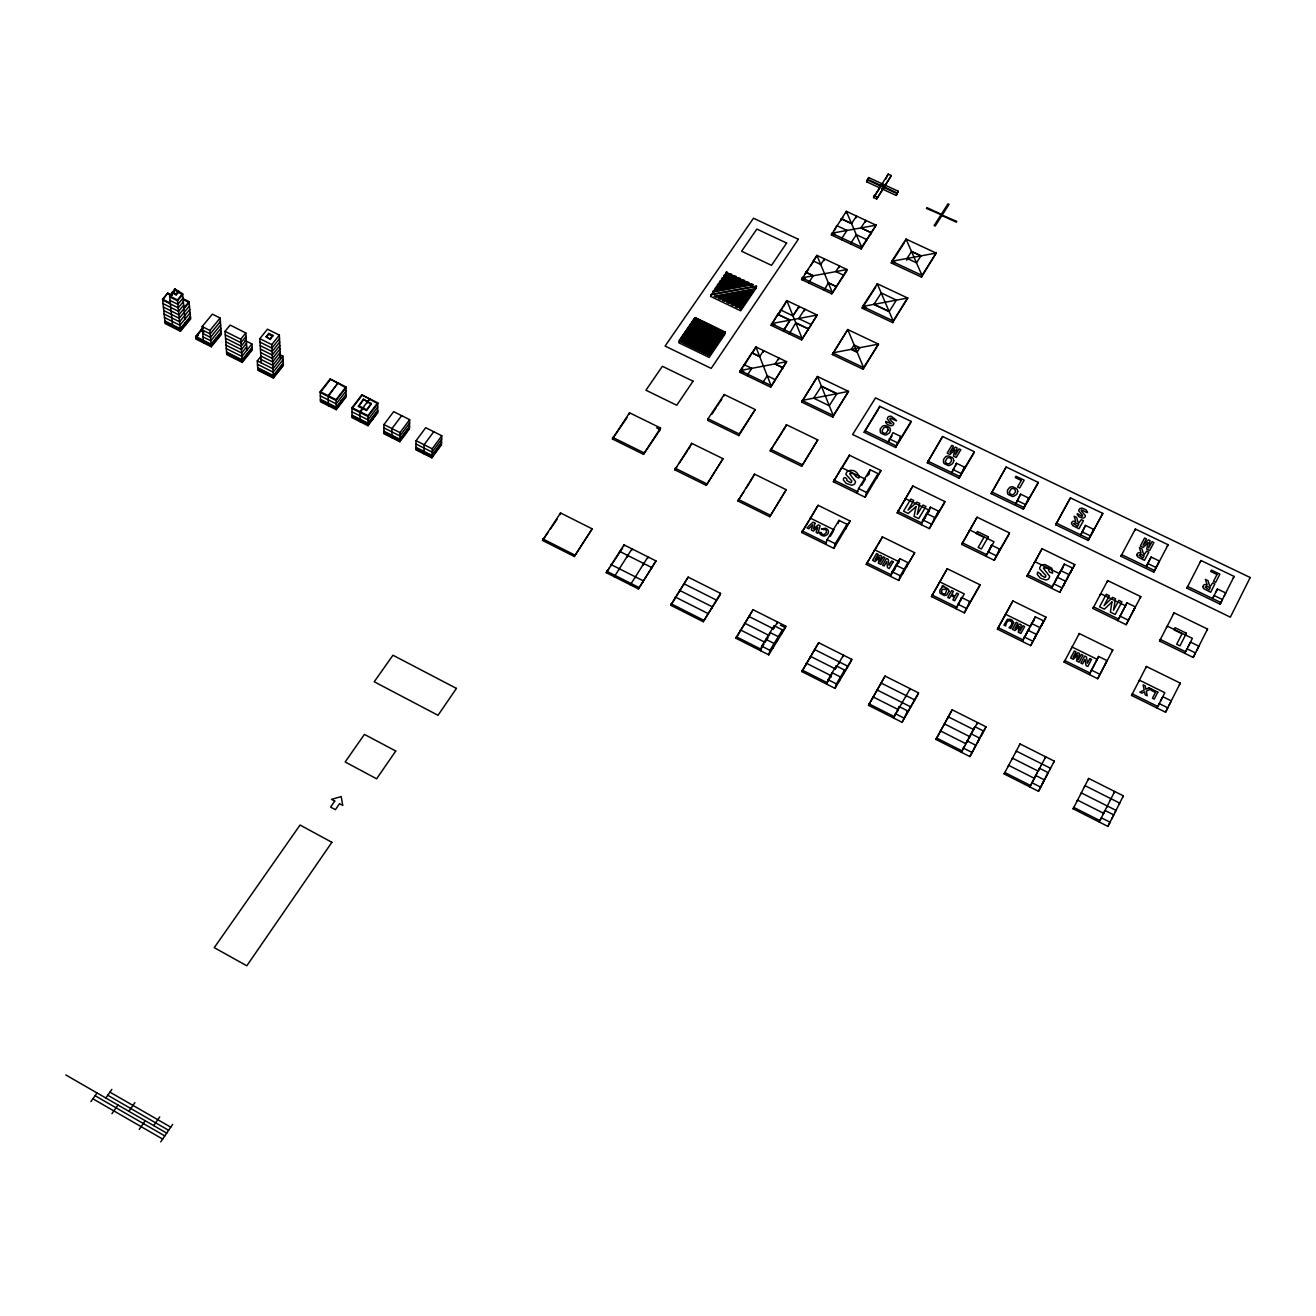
<?xml version="1.0" encoding="UTF-8"?>
<svg xmlns="http://www.w3.org/2000/svg" width="1316" height="1316" viewBox="0 0 1316 1316"><rect width="100%" height="100%" fill="white"/><g stroke="black" fill="none" stroke-linecap="round" stroke-linejoin="round"><path stroke-width="1.5" d="M367.97 425.677L367.97 415.675L377.725 402.828L361.801 394.849L352.014 407.664L352.096 417.682L367.97 425.677L377.659 412.846L377.725 402.828M371.309 404.028L363.348 399.192L358.446 406.447L366.424 410.444L371.309 404.028L363.348 399.192M372.823 419.245L372.823 418.422M372.823 417.583L372.823 416.761M383.959 424.558L383.877 433.688L399.834 441.715L409.44 428.802L409.654 419.672L393.665 411.645L383.959 424.558L399.998 432.619L399.834 441.715M391.855 437.702L391.872 436.04M391.888 435.218L391.971 428.588L401.66 415.659M404.654 435.251L404.67 434.428M404.686 433.606L404.703 432.767M416.086 440.695L415.84 449.776L431.878 457.853L441.403 444.841L441.781 435.76L425.693 427.7L416.086 440.695L432.207 448.805L431.878 457.853M423.851 453.806L423.9 452.161M423.933 451.355L424.13 444.742L433.737 431.73M542.537 540.432L560.517 512.944L592.167 528.851L574.319 556.504L542.537 540.432L548.098 532.338M560.336 514.556L560.517 512.944M574.319 556.504L592.167 528.851M612.368 438.968L629.509 412.78L660.5 427.996L660.237 429.641L643.508 454.349L612.368 438.968L627.008 417.698M606.281 572.674L623.998 544.857L655.993 560.929L638.408 588.926L606.281 572.674L609.571 567.722M629.262 414.425L629.509 412.78M614.292 576.721L631.976 548.871L631.729 550.45M619.408 552.967L619.639 551.371L651.683 567.509L651.42 569.071M618.668 570.124L618.915 568.545M623.751 546.436L623.998 544.857M627.387 556.981L627.633 555.401M643.508 454.349L660.5 427.996M630.364 584.847L647.982 556.898L647.719 558.477M634.723 578.217L634.97 576.655M638.408 588.926L655.993 560.929M643.392 565.041L643.656 563.462M642.767 582.281L643.014 580.718L610.887 564.498L610.673 566.077L622.665 548.065M674.812 469.812L691.673 443.311L723.01 458.692L706.281 485.357L674.812 469.812L676.901 466.686M691.377 444.94L691.673 443.311M670.732 605.278L688.169 577.115L720.526 593.368L720.197 594.931L703.221 621.711L670.732 605.278L688.169 577.115M708.041 418.751L707.745 420.396L738.885 435.596L755.22 409.556L724.211 394.504L708.041 418.751L739.23 433.967L738.885 435.596M675.042 598.583L675.322 597.036L707.811 613.437L707.498 614.983M679.336 591.92L679.615 590.374L712.071 606.725L711.742 608.272M683.613 585.291L683.909 583.728L716.299 600.03L715.97 601.593M706.281 485.357L723.01 458.692M723.882 396.165L724.211 394.504M743.77 366.309L744.116 364.631L751.781 368.414M763.214 352.31L763.56 350.632L759.645 356.587L751.979 352.82L744.905 364.614M747.521 375.948L747.85 374.287M703.221 621.711L720.526 593.368M737.931 500.985L754.529 474.155L786.211 489.716L769.745 516.711L737.931 500.985L744.05 491.493M762.935 383.4L763.28 381.739M780.224 311.612L780.585 309.918L792.923 315.856L799.108 306.513M770.666 387.134L786.606 361.686L755.894 346.947L740.151 370.569L739.822 372.247L770.666 387.134L786.606 361.686L740.151 370.569L771.011 385.473L755.894 346.947L752.62 353.033M783.481 331.221L790.077 320.133L777.707 314.228L771.094 325.315L801.625 339.89L817.203 315.034L786.803 300.591L771.094 325.315L774.91 324.591M778.546 359.663L778.924 358.001L775.009 363.973L782.707 367.674L782.362 369.27M754.529 474.155L750.136 482.051M774.565 381.163L774.927 379.501L767.212 375.767L763.28 381.805M789.205 333.951L795.785 322.848L808.188 328.753L807.81 330.448M809.505 281.427L813.272 275.702L805.737 272.149L805.343 273.925L808.534 269.106M798.746 308.141L799.125 306.447L792.939 315.791M770.205 450.895L786.409 424.706L817.762 439.922L801.691 466.275L770.205 450.895L773.199 446.272M812.811 262.69L813.222 260.913L820.723 264.516L824.441 258.857L839.493 265.931L839.082 267.707M809.126 283.121L809.521 281.344M804.438 310.856L804.833 309.161L798.631 318.587L811.034 324.476L810.656 326.088M801.625 339.89L817.203 315.034L771.456 323.621L802.003 338.212L786.803 300.591L783.563 306.595M735.907 638.244L753.065 609.719L785.784 626.169L785.389 627.699L768.774 654.858L735.907 638.244L753.065 609.719M786.03 426.335L786.409 424.706M824.046 260.634L824.441 258.857L816.923 255.403L801.576 279.568L831.794 293.83L846.599 271.244L847.01 269.533L839.476 265.996M740.135 631.466L740.48 629.936L765.106 642.373L768.231 637.273M831.317 234.939L846.303 211.317L876.111 225.168L861.223 248.921L831.317 234.939L835.134 234.248M744.33 624.705L744.692 623.175L769.284 635.579L770.041 632.519L778.266 636.664L777.114 641.237M769.745 516.711L786.211 489.716M824.227 290.26L828.373 282.825L835.94 286.394L835.512 288.155M748.524 617.977L748.886 616.431L773.446 628.801L777.591 622.057L777.197 623.587M845.908 213.044L846.303 211.317L861.651 247.211L861.223 248.921M801.658 402.087L817.483 376.508L848.507 391.395L832.814 417.139L801.658 402.087L817.483 376.508L833.242 415.494L832.814 417.139M841.582 239.742L841.993 237.949M831.794 293.83L847.01 269.533L801.954 277.857L832.205 292.136L816.923 255.403L810.672 265.898M856.124 217.798L856.552 216.005L851.551 223.588L841.302 218.818M842.914 276.87L843.342 275.093L835.808 271.54L839.493 265.931M850.926 244.118L851.353 242.325M879.614 187.793L866.701 181.838L868.692 177.578L898.269 191.215L896.262 195.475L881.457 188.649M866.701 181.838L868.692 177.578M801.691 466.275L817.762 439.922M832.304 354.547L847.751 329.543L878.463 344.118L863.148 369.27L832.304 354.547L847.751 329.543L863.576 367.608L863.148 369.27M865.418 222.124L865.862 220.331L860.878 227.931L871.159 232.718M760.533 650.696L761.668 646.14L774.203 625.742L782.428 629.87L781.26 634.46M873.528 197.532L888.201 174.123L891.343 175.554L876.686 198.979L873.528 197.532L879.631 188.32M866.208 241.321L866.652 239.528L856.371 234.725L851.337 242.391M876.686 198.979L891.343 175.554M870.731 234.429L871.176 232.636L860.894 227.865M773.446 628.801L774.203 625.742M888.201 174.123L885.684 179.157M768.774 654.858L769.926 650.318L782.428 629.87M801.74 532.503L818.075 505.295L850.103 521.021L833.9 548.394L801.74 532.503L808.731 521.284M772.953 648.031L774.104 643.475L765.863 639.313M896.262 195.475L898.269 191.215M818.075 505.295L809.718 519.688L810.146 518.027L834.212 529.887M876.834 285.44L877.262 283.746L907.678 298.025L892.709 322.601L862.177 308.191L862.605 306.496L877.262 283.746L893.153 320.923L892.709 322.601M833.357 481.722L849.297 455.155L880.996 470.536L865.171 497.267L833.357 481.722L837.239 475.471M905.589 240.795L906.05 239.084L936.153 253.083L921.529 277.117L891.294 262.986L891.755 261.275L906.05 239.084L922.006 275.406L921.529 277.117M848.853 456.833L849.297 455.155M825.839 544.413L827.122 539.692L838.999 520.363L847.043 524.311L845.727 529.065M838.144 523.538L838.999 520.363M864.151 432.273L879.713 406.315L911.083 421.367L910.573 423.061L895.637 447.473L864.151 432.273L878.167 409.753M833.9 548.394L835.199 543.673L847.043 524.311M801.822 671.588L818.684 642.718L851.781 659.349L851.32 660.846L835.068 688.4L801.822 671.588L818.684 642.718M805.951 664.712L806.363 663.198L831.268 675.782L827.172 682.691L802.234 670.074M810.064 657.852L810.491 656.355L835.364 668.89L843.49 655.171L843.03 656.684M879.236 408.026L879.713 406.315M857.21 493.385L858.542 488.565L870.123 469.746L878.085 473.612L876.703 478.448M814.176 651.025L814.588 649.512L847.734 666.192L847.274 667.705M868.757 474.582L870.123 469.746M865.171 497.267L866.537 492.464L878.085 473.612M899.897 439.659L900.835 436.468L892.922 432.651L888.234 441.979L892.001 435.859M895.637 447.473L900.835 436.468M826.728 684.188L828.044 679.698L836.252 665.88L844.576 670.074L843.211 674.582M830.824 677.279L832.156 672.772L840.496 676.983L839.147 681.474M835.364 668.89L836.252 665.88M866.241 564.367L882.312 536.829L914.686 552.72L898.762 580.438L866.241 564.367L869.185 559.497M838.983 663.527L839.427 662.014M835.068 688.4L836.4 683.909L844.576 670.074M881.819 538.458L882.312 536.829M897.183 512.895L912.86 485.999L944.888 501.56L944.345 503.205L929.359 528.604L897.183 512.895L912.86 485.999M904.783 500.245L905.293 498.583L929.376 510.295L926.546 515.066M890.619 576.408L892.083 571.753L899.848 558.658L907.991 562.672L906.494 567.344M927.303 462.771L942.601 436.501L974.301 451.717L973.741 453.395L959.134 478.136L927.303 462.771L942.601 436.501M894.502 569.877L895.966 565.189L904.125 569.219L902.644 573.891M898.367 563.347L899.848 558.658M898.762 580.438L900.259 575.783L907.991 562.672M921.299 524.673L922.812 519.919L930.379 507.186L938.44 511.101L936.877 515.872M925.066 518.307L926.596 513.536L934.673 517.484L933.126 522.222M928.833 511.957L930.379 507.186M868.494 705.31L885.043 676.062L918.519 692.89L917.992 694.371L902.102 722.303L868.494 705.31L885.043 676.062M872.524 698.335L873.002 696.855L898.186 709.571L894.189 716.578L868.971 703.83M929.359 528.604L938.44 511.101M876.555 691.377L877.032 689.897L910.59 706.824L910.08 708.288M880.568 684.468L881.046 682.971L914.554 699.849L914.044 701.313M963.361 470.256L964.414 467.098L956.436 463.248L951.715 472.625L954.478 467.953M955.4 466.407L956.436 463.248M959.134 478.136L964.414 467.098M931.465 596.592L947.24 568.709L979.976 584.781L979.384 586.393L964.348 612.828L931.465 596.592L947.24 568.709M939.098 583.416L939.657 581.804L964.266 593.927L956.683 607.17L932.024 594.996M893.679 718.043L899.206 706.61L907.645 710.87L906.099 715.279M897.693 711.035L899.206 706.61M901.674 704.06L902.184 702.58M905.655 697.102L906.165 695.621M909.619 690.16L910.129 688.679L899.19 707.811M961.7 544.413L977.097 517.188L1009.487 532.914L1008.878 534.543L994.238 560.287L961.7 544.413L977.097 517.188M902.102 722.303L907.645 710.87M969.135 531.582L969.711 529.937L994.041 541.781L986.671 554.694L962.276 542.784M991.145 493.599L1006.181 467.015L1038.209 482.396L1037.584 484.058L1023.322 509.127L991.145 493.599L1006.181 467.015M956.107 608.765L961.568 597.513L969.81 601.577L968.132 606.183M960.45 600.59L961.568 597.513M964.348 612.828L969.81 601.577M986.079 556.306L991.491 545.153L999.65 549.134L997.906 553.822M989.764 549.858L991.491 545.153M994.238 560.287L999.65 549.134M1020.624 494.174L1015.87 503.584L1020.624 494.174L1028.701 498.057L1027.533 501.182M935.923 739.411L952.175 709.801L986.013 726.81L969.925 756.601L935.923 739.411L952.175 709.801M1023.322 509.127L1028.701 498.057M939.854 732.338L940.414 730.874L965.878 743.737L977.541 722.55L976.949 724.014M943.786 725.297L944.345 723.833L969.777 736.664M947.701 718.273L948.26 716.809L973.659 729.59L974.827 726.662L983.332 730.956L981.572 735.315M997.413 629.163L1012.892 600.935L1046.006 617.188L1030.675 645.597L997.413 629.163L1012.892 600.935M1004.865 615.806L1005.49 614.227L1030.362 626.465L1034.047 619.787M1026.941 576.26L1042.042 548.706L1074.777 564.597L1059.824 592.315L1026.941 576.26L1033.29 564.877M1042.042 548.706L1034.195 563.248L1034.837 561.636L1059.429 573.611L1060.696 570.585L1068.921 574.582L1066.98 579.221M961.404 752.291L974.827 726.662M965.878 743.737L967.03 740.842L975.567 745.136L973.807 749.495M969.201 738.111L970.945 733.736L979.466 738.029L977.689 742.389M1055.679 524.755L1070.418 497.859L1102.808 513.405L1088.2 540.465L1055.679 524.755L1070.418 497.859M969.925 756.601L983.332 730.956M1022.335 641.484L1035.264 616.793L1043.588 620.889L1041.696 625.445M1026.036 634.756L1027.895 630.2L1036.235 634.312L1034.36 638.852M1030.346 626.531L1031.58 623.488L1039.92 627.584L1038.028 632.141M1033.405 621.366L1035.264 616.793M1051.583 588.301L1064.266 564.07L1072.507 568.068L1070.55 572.707M1055.185 581.754L1057.093 577.115L1065.351 581.129L1063.41 585.768M1030.675 645.597L1043.588 620.889M1062.341 568.726L1064.266 564.07M1085.519 525.429L1080.732 534.888L1085.519 525.429L1093.678 529.361L1092.379 532.437M1059.824 592.315L1072.507 568.068M1088.2 540.465L1093.678 529.361M1004.124 773.907L1020.048 743.935L1054.281 761.141L1038.505 791.311L1004.124 773.907L1004.733 772.476L1030.543 785.52L1037.205 772.92M1007.957 766.735L1008.582 765.303L1034.343 778.315M1011.807 759.595L1012.415 758.148L1038.143 771.127L1045.71 756.832L1045.052 758.263M1015.623 752.472L1016.248 751.025L1050.53 768.281L1049.872 769.712M1019.423 745.382L1020.048 743.935M1064.101 662.112L1079.284 633.539L1112.76 649.972L1097.725 678.727L1064.101 662.112L1064.792 660.55L1090.01 673.019L1097.215 659.382L1072.063 646.995L1071.372 648.558M1078.594 635.102L1079.284 633.539M1092.889 608.469L1107.694 580.586L1140.808 596.641L1126.134 624.705L1092.889 608.469L1093.596 606.873L1118.534 619.063L1125.542 605.804L1100.669 593.68L1099.962 595.276M1106.986 582.182L1107.694 580.586M1120.903 556.257L1135.363 529.032L1168.098 544.742L1153.787 572.131L1120.903 556.257L1121.627 554.628L1154.543 570.519M1134.639 530.661L1135.363 529.032M1029.902 786.952L1039.443 768.264L1048.062 772.607L1046.088 776.884M1033.702 779.73L1035.643 775.453L1044.279 779.812L1042.305 784.089M1038.159 771.127L1039.443 768.264M1041.285 765.402L1041.943 763.954M1089.303 674.565L1098.564 656.454L1106.986 660.599L1104.897 665.074M1096.508 660.945L1098.564 656.454M1038.505 791.311L1048.062 772.607M1117.81 620.642L1126.924 602.794L1135.264 606.857L1133.125 611.43M1124.818 607.383L1126.924 602.794M1053.622 762.573L1054.281 761.141M1151.122 557.03L1146.302 566.538L1151.122 557.03L1159.38 561.011L1157.948 564.038M1097.725 678.727L1106.986 660.599M1112.036 651.535L1112.76 649.972M1126.134 624.705L1135.264 606.857M1140.051 598.237L1140.808 596.641M1153.787 572.131L1159.38 561.011M1167.341 546.354L1168.098 544.742M1099.189 821.99L1101.328 817.812L1110.079 822.22L1107.908 826.399L1073.116 808.797L1073.79 807.399L1099.896 820.608L1114.668 791.492L1113.945 792.906M1076.85 801.526L1077.541 800.128L1103.614 813.288M1080.584 794.288L1081.275 792.874L1116.017 810.376L1115.294 811.775M1084.318 787.067L1085.009 785.652L1119.686 803.105L1118.962 804.504M1088.019 779.862L1088.727 778.447L1123.354 795.851L1107.908 826.399M1157.027 708.008L1159.281 703.616L1167.818 707.827L1165.548 712.219L1131.546 695.424L1132.286 693.894L1157.8 706.495L1164.808 692.677L1139.376 680.142L1138.62 681.688M1145.644 668.035L1146.417 666.488L1180.255 683.119L1165.548 712.219M1184.762 653.328L1187.065 648.837L1195.52 652.966L1193.184 657.441L1159.577 641.024L1160.334 639.461L1185.568 651.782L1192.395 638.342L1167.226 626.087L1166.453 627.666M1173.296 614.391L1174.086 612.812L1207.545 629.048L1193.184 657.441M1224.225 596L1225.788 593.006L1217.448 588.976L1212.579 598.533L1214.109 595.539L1222.465 599.57L1220.097 604.143L1186.851 588.087L1187.641 586.492L1220.919 602.563M1200.225 562.146L1201.014 560.534L1234.112 576.424L1220.097 604.143M1215.902 591.986L1217.448 588.976M1160.531 701.099L1162.785 696.69L1171.322 700.885L1169.036 705.294M1188.183 646.6L1190.486 642.109L1198.925 646.205L1196.589 650.713M1102.89 814.686L1105.045 810.475L1113.78 814.884L1111.609 819.078M1106.591 807.399L1107.315 806.001M1110.276 800.128L1111 798.73M1073.116 808.797L1088.727 778.447M1131.546 695.424L1146.417 666.488M1159.577 641.024L1174.086 612.812M1186.851 588.087L1201.014 560.534M1233.289 578.02L1234.112 576.424M1206.739 630.611L1207.545 629.048M1179.465 684.649L1180.255 683.119M1122.614 797.266L1123.354 795.851M982.164 733.867L986.013 726.81M1042.354 623.866L1046.006 617.188M1071.224 571.095L1074.777 564.597M1102.808 513.405L1088.891 538.836L1056.32 523.11M964.908 745.514L961.98 750.86L936.466 737.947M1026.677 633.177L1022.976 639.905L998.038 627.584M1027.599 631.499L1029.441 628.143M1063.015 567.114L1052.241 586.689L1027.566 574.648M906.609 713.815L918.519 692.89M968.708 604.603L979.976 584.781M998.515 552.194L1009.487 532.914M1038.209 482.396L1023.947 507.483L991.738 491.937M843.671 673.068L851.781 659.349M907.004 565.732L914.686 552.72M937.42 514.211L944.888 501.56M974.301 451.717L959.693 476.474L927.829 461.094M925.609 516.662L921.825 523.028L897.677 511.25M870.156 557.869L873.084 553M876.966 546.518L874.054 551.371L874.548 549.743L898.877 561.718L891.129 574.796L866.734 562.755M877.937 544.906L880.848 540.07M781.655 632.93L785.784 626.169M846.188 527.42L850.103 521.021M877.18 476.77L880.996 470.536M911.083 421.367L896.13 445.795L864.612 430.579M764.053 644.067L760.911 649.183L736.253 636.714M830.248 536.319L833.225 531.5M861.536 485.423L865.385 479.156L841.566 467.558L838.21 473.925M867.31 476.03L869.234 472.905M842.092 467.69L847.882 458.379M857.094 352.129L859.924 347.671L854.15 344.924L851.32 349.382L857.094 352.129L851.337 349.316M920.953 255.814L916.495 262.855L907.069 258.38L911.527 251.438L920.953 255.814L911.511 251.504M836.927 393.649L829.245 405.756L813.699 398.172L802.036 400.442L833.242 415.494L848.507 391.395L836.927 393.649L821.381 386.197L813.683 398.238L836.91 393.714L821.365 386.262M896.443 300.13L881.227 292.909L873.906 304.374L889.155 311.563L896.459 300.064M940.841 215.051L934.13 225.562L935.183 226.056L941.894 215.544L941.335 214.294L926.957 207.648L926.464 208.422L956.798 221.417L956.321 222.19L941.894 215.544M941.335 214.294L947.997 203.848L949.05 204.342L942.388 214.771M906.592 260.157L908.369 257.377M746.073 488.335L749.117 483.614M774.186 444.726L775.831 442.16M776.67 440.876L782.099 432.438M783.086 430.924L785.043 427.865M875.782 287.069L862.177 308.191L865.928 307.483M904.487 242.506L891.294 262.986L895.127 262.279M739.23 433.967L755.22 409.556M881.95 186.658L883.464 184.388M747.85 374.353L751.798 368.348M841.977 238.015L847.027 230.382M783.826 329.609L790.061 320.199L777.69 314.31M678.974 463.561L687.265 451.125M688.301 449.579L690.357 446.486M711.792 414.31L716.348 407.483M717.352 405.97L719.03 403.453M719.868 402.186L721.875 399.176M742.783 367.789L739.822 372.247L743.705 371.49M778.315 314.491L782.609 308.026M803.451 276.738L801.576 279.568L805.343 278.86M834.328 230.415L836.762 225.595L847.01 230.448M842.898 217.535L840.908 220.545L841.319 218.752L851.567 223.523M725.05 333.935L709.16 357.393L678.645 342.67L682.083 337.669M160.733 1141.877L172.676 1124.374M153.742 1125.641L159.73 1116.922M550.318 529.098L556.997 519.409M684.386 334.346L691.245 324.361M139.216 1129.457L145.221 1120.722M128.886 1111.296L134.89 1102.627M111.942 1113.698L117.996 1105.029M105.823 1098.021L111.86 1089.385M90.952 1101.591L97.039 1092.938M441.65 439.083L432.092 452.112L415.988 444.002M441.518 442.373L431.977 455.402L415.905 447.308M441.469 443.196L431.944 456.208L415.872 448.131M441.436 444.018L431.911 457.03L415.856 448.953M432.207 448.805L441.781 435.76M399.998 432.619L409.654 419.672M409.572 422.995L399.932 435.941L383.927 427.881M409.506 426.318L399.883 439.248L383.894 431.204M409.49 427.157L399.867 440.07L383.894 432.026M409.457 427.98L399.85 440.893L383.877 432.849M377.692 407.006L367.97 419.853L352.046 411.842M377.676 410.345L367.97 423.176L352.079 415.182M377.676 411.184L367.97 424.015L352.079 416.021M377.659 412.023L367.97 424.838L352.096 416.859M366.424 410.444L371.309 403.19M358.446 406.447L363.348 400.031M359.992 412.5L363.66 407.697M367.312 402.877L369.763 398.83L359.992 411.661L360.025 419.179M361.801 395.688L352.03 408.503L367.97 416.514L377.708 403.667L361.801 394.849M336.271 409.72L346.059 396.988L345.944 386.904L330.119 378.975L320.249 391.691L320.495 401.775L336.271 409.72L336.106 399.669L345.944 386.904M345.993 391.115L336.172 403.864L320.347 395.902M346.026 394.471L336.238 407.22L320.43 399.258M346.026 395.31L336.254 408.042L320.462 400.097M346.042 396.149L336.271 408.881L320.479 400.936M328.194 396.511L338.015 382.923L328.178 395.672L328.326 403.239M330.135 379.814L320.265 392.53L336.123 400.508L345.944 387.743L330.119 378.975M283.253 362.986L273.3 375.537L257.689 367.674M283.285 363.825L273.35 376.392L257.722 368.529M283.318 364.68L273.383 377.231L257.772 369.368M261.045 356.175L257.294 360.88L257.821 370.224L273.432 378.07L283.368 365.519L282.956 356.175L279.469 354.432M280.308 355.896L272.79 365.354L261.012 359.433M282.956 356.175L272.971 368.76L257.294 360.88M283.104 359.581L273.136 372.165L257.492 364.285M279.831 345.565L272.28 355.04L260.436 349.102M279.995 349.02L272.461 358.495L260.634 352.556M280.144 352.458L272.626 361.916L260.815 355.994M273.432 378.07L271.754 344.627L279.354 335.119L267.461 329.181L259.844 338.656L261.21 362.838M279.518 338.607L271.935 348.115L260.042 342.144M279.666 342.094L272.116 351.586L260.239 345.631M266.309 336.6L268.842 333.441L272.823 335.416L270.323 339.462L266.309 336.6L270.323 339.462M266.358 337.472L268.842 333.441M270.29 338.59L272.823 335.416M246.684 346.766L241.651 353.017L226.056 345.187M245.023 340.482L251.915 343.953L241.881 356.439L226.319 348.608M252.129 347.358L242.095 359.844L226.566 352.014M252.179 348.214L242.16 360.683L226.632 352.869M252.228 349.069L242.21 361.538L226.697 353.724M246.915 350.188L245.812 332.948L230.136 325.085L225.036 331.352L226.747 354.58L242.276 362.394L252.277 349.924L251.915 343.953M246.043 336.419L240.976 342.686L225.299 334.823M246.256 339.873L241.206 346.141L225.546 338.294M246.47 343.328L241.42 349.595L225.809 341.749M242.276 362.394L240.746 339.232L245.812 332.948M220.907 328.408L210.79 340.795L203.042 336.912M221.17 331.829L211.07 344.216L195.623 336.452L203.223 327.19M221.236 332.701L211.136 345.072L195.706 337.307L203.306 328.046M221.302 333.557L211.218 345.927L195.771 338.163L198.305 335.07M195.623 336.452L195.854 339.018L211.284 346.782L221.368 334.412L220.134 318.028L212.353 314.146L202.171 326.549L203.338 340.334M211.284 346.782L209.951 330.448L220.134 318.028M220.397 321.499L210.231 333.919L202.467 330.02M220.644 324.953L210.511 337.357L202.746 333.458M190.392 316.399L180.21 328.687L164.845 320.956M190.475 317.255L180.292 329.559L164.944 321.828M190.557 318.11L180.374 330.415L165.026 322.683M172.396 295.343L167.757 293.024L162.575 299.193L165.125 323.539L180.457 331.27L190.623 318.982L189.043 301.644L182.858 298.551M189.438 306.003L179.206 318.324L163.76 310.576M189.767 309.474L179.552 321.795L164.122 314.047M190.08 312.945L179.881 325.249L164.484 317.518M183.352 301.66L178.186 307.862L162.658 300.064L167.757 293.024M183.681 305.18L178.532 311.366L163.036 303.585M183.927 307.796L189.043 301.644M180.457 331.27L177.43 299.933L182.595 293.715L174.715 288.944L178.696 291.774L176.114 294.866L172.215 292.925L174.715 288.944M183.023 298.14L177.857 304.341L170.06 300.443M172.528 324.822L169.616 296.018L174.814 289.833M174.896 290.721L169.715 296.906L177.512 300.805L182.677 294.603L176.459 291.494M176.114 294.866L178.614 290.885M686.491 344.512L721.464 337.932M688.646 345.565L720.346 339.594M690.801 346.601L719.227 341.239M692.956 347.638L718.092 342.9M695.111 348.691L716.973 344.562M697.283 349.727L715.855 346.223M699.438 350.78L714.72 347.885M701.592 351.816L713.601 349.546M703.764 352.853L712.466 351.207M705.919 353.905L711.331 352.885M708.09 354.942L710.212 354.547M692.019 321.894L700.655 320.281M690.884 323.539L702.81 321.318M689.749 325.184L704.948 322.338M688.613 326.829L707.103 323.374M687.478 328.474L709.242 324.41M686.343 330.119L711.397 325.43M685.208 331.78L713.552 326.467M684.073 333.425L715.69 327.503M682.938 335.087L717.845 328.539M681.787 336.731L720 329.576M680.652 338.393L722.155 330.596M679.517 340.054L724.31 331.632M680.01 341.403L724.82 332.981M682.165 342.44L723.701 334.626M684.32 343.476L722.583 336.271M694.272 318.62L696.378 318.225M693.137 320.249L698.516 319.262M881.128 184.799L884.286 186.247M868.215 179.568L881.128 185.523M882.97 186.362L895.9 192.333M867.178 179.848L896.772 193.501M874.021 195.558L877.18 197.005M873.923 304.309L889.172 311.497M805.721 272.215L813.255 275.768M828.356 282.891L835.923 286.46M795.769 322.913L808.172 328.819M775.025 363.907L782.724 367.608M751.979 352.902L759.645 356.587M889.155 438.787L897.068 442.604M952.751 469.467L960.746 473.316M1017.021 500.475L1025.115 504.373M1082.015 531.812L1090.174 535.76M1147.7 563.511L1155.958 567.492M858.542 488.565L866.537 492.464M922.812 519.919L930.905 523.867M987.79 551.618L995.965 555.615M1053.491 583.679L1061.749 587.709M1119.9 616.069L1128.256 620.149M770.567 449.266L802.086 464.647M833.785 480.06L857.67 491.707M656.602 427.848L660.237 429.641M827.122 539.692L835.199 543.673M892.083 571.753L900.259 575.783M957.768 604.159L966.026 608.239M1024.177 636.944L1032.534 641.057M1091.359 670.091L1099.798 674.253M612.598 437.323L643.754 452.72M675.092 468.183L706.593 483.745M738.276 499.389L770.123 515.115M802.151 530.858L826.284 542.784M268.892 334.313L272.856 336.304M172.133 292.037L176.031 293.978M182.94 299.423L189.126 302.516L178.877 314.853L163.398 307.089M259.844 338.656L271.754 344.627M167.839 293.896L170.932 295.458M169.616 296.018L177.43 299.933M162.575 299.193L170.34 303.075M225.036 331.352L240.746 339.232M202.171 326.549L209.951 330.448M358.446 405.608L366.424 409.605M204.128 331.994L200.706 330.267L200.772 331.122M320.249 391.691L336.106 399.669M352.014 407.664L367.97 415.675M780.47 625.232L785.389 627.699M761.668 646.14L769.926 650.318M828.044 679.698L836.4 683.909M895.193 713.634L903.648 717.894M963.115 747.949L971.669 752.275M1031.826 782.675L1040.479 787.05M542.702 538.836L574.516 554.924M606.495 571.095L638.671 587.364M671.012 603.715L703.55 620.165M109.935 1092.148L170.767 1127.17M107.764 1095.257L168.629 1130.312M65.8 1074.942L166.721 1133.109M95.097 1095.702L164.813 1135.922M92.91 1098.811L162.658 1139.08M893.515 423.176C880.667 410.115 907.185 428.605 891.343 416.366A3.372 2.681 14.6 0 0 888.958 416.498L888.761 416.596A2.583 2.056 14.6 0 0 888.07 417.04L887.395 418.208A3.01 2.402 14.6 0 0 887.329 418.899L891.31 423.801L885.783 421.433A3.175 2.533 14.6 0 0 885.75 422.535L887.477 424.64L890.916 425.775A3.06 2.451 14.7 0 0 891.557 425.726A3.191 2.533 14.7 0 0 892.149 425.561A2.698 2.155 14.7 0 0 893.07 424.953A3.241 2.583 14.7 0 0 893.482 424.196M172.61 325.677L172.791 327.404M182.595 293.715L184.98 319.081M185.309 322.535L185.392 323.391M185.474 324.246L185.556 325.118M203.421 341.189L203.569 342.9M216.137 338.015L216.202 338.87M216.268 339.725L216.334 340.581M234.38 356.784L234.511 358.478M247.128 353.593L247.178 354.448M247.227 355.287L247.276 356.142M265.536 372.461L265.618 374.139M278.285 369.253L278.318 370.092M278.367 370.947L278.4 371.786M279.354 335.119L280.456 359.317M328.342 404.078L328.375 405.739M341.14 400.837L341.157 401.676M341.157 402.499L341.173 403.338M360.025 420.018L360.025 421.679M943.457 593.861A2.829 2.336 18.2 0 1 942.7 593.516M1009.471 492.99A2.714 2.171 18.2 0 1 1009.29 492.2L1011.165 488.845A2.714 2.171 18.2 0 1 1011.971 488.549A2.665 2.122 18.2 0 1 1013.419 488.614A2.961 2.369 18.2 0 1 1014.274 488.976L1014.521 489.141A2.402 1.925 18.2 0 1 1015.097 489.716L1015.458 491.855L1013.682 494.322A2.714 2.171 18.2 0 1 1012.859 494.619A2.665 2.122 18.2 0 1 1009.52 493.006M945.48 462.13A2.698 2.155 16.4 0 1 945.299 461.373L947.24 458.05A2.681 2.139 16.4 0 1 948.046 457.754A2.632 2.106 16.4 0 1 949.478 457.82A2.945 2.352 16.4 0 1 950.333 458.182L950.58 458.346A2.385 1.908 16.4 0 1 951.139 458.906L951.468 461.028L949.658 463.462A2.698 2.155 16.4 0 1 948.836 463.758A2.648 2.106 16.4 0 1 945.53 462.163M893.613 423.061A3.06 2.451 14.7 0 1 893.597 424.13M1040.759 574.22L1040.792 574.681A2.369 1.908 20.2 0 0 1041.022 575.322L1044.624 577.231A2.319 1.875 20.2 0 0 1045.447 577.198L1045.858 575.569L1039.673 568.857A4.705 3.8 20.1 0 1 1039.722 567.772L1040.693 565.88A4.014 3.257 20.1 0 1 1041.713 565.156L1042.042 565.025A5.001 4.047 20.1 0 1 1044.46 564.597A5.609 4.54 20.1 0 1 1045.249 564.696L1051.846 568.232L1052.586 573.2L1049.444 571.95L1047.997 568.347L1043.753 567.772A1.875 1.53 20.1 0 0 1043.358 568.216L1049.51 576.112A4.442 3.603 20.2 0 1 1049.444 577.329L1048.852 578.547A4.096 3.323 20.2 0 1 1047.47 579.55A4.968 4.03 20.2 0 1 1045.529 579.879L1040.232 578.086L1037.436 574.714A4.951 4.014 20.1 0 1 1037.419 572.937L1037.765 572.065L1040.759 574.22M1202.956 586.722L1203.433 588.236A2.402 1.908 23.5 0 0 1203.844 588.729L1210.638 592.266L1214.865 583.959L1212.71 582.906L1210.49 586.146A4.59 3.635 23.5 0 1 1209.486 585.538L1207.989 580.636L1205.423 579.418L1207.167 584.798L1205.209 584.469A2.731 2.171 23.5 0 0 1203.827 585.028L1203.498 585.373A4.474 3.553 23.5 0 0 1203.071 586.146L1202.956 586.722M819.555 532.486L819.704 533.457A4.063 3.339 14.2 0 0 820.773 534.773L821.085 534.987A5.231 4.31 14.2 0 0 822.22 535.596L822.648 535.744A4.211 3.471 14.2 0 0 824.737 535.941L827.27 534.559A7.847 6.448 14.1 0 0 828.044 533.408L828.455 531.894A4.228 3.471 14.3 0 0 828.274 530.792L827.945 530.101A3.701 3.043 14.3 0 0 827.188 529.229L826.497 528.752A5.708 4.688 14.2 0 0 825.445 528.242L821.316 528.983L823.503 529.608A2.04 1.678 14.3 0 1 824.046 529.46A2.073 1.711 14.3 0 1 825.428 529.723A2.599 2.139 14.3 0 1 825.856 529.953A1.974 1.629 14.3 0 1 826.432 530.595L826.251 532.733L824.194 534.543A2.139 1.76 14.2 0 1 823.026 534.461A2.698 2.221 14.2 0 1 822.566 534.263A2.418 1.99 14.2 0 1 821.546 533.391A2.073 1.711 14.2 0 1 821.398 532.552L819.555 532.486M941.516 591.526L941.516 591.756A2.451 2.023 18.2 0 0 944.97 593.894A2.287 1.875 18.2 0 0 945.431 593.697L946.813 589.946A2.336 1.925 18.2 0 0 945.349 588.828C946.352 590.917 941.779 587.084 941.516 591.526M1087.493 512.352C1087.46 514.161 1074.991 504.077 1085.19 515.362A2.977 2.369 20 0 1 1085.223 516.415A3.323 2.648 20 0 1 1084.828 517.204A2.764 2.204 20 0 1 1083.94 517.846A3.257 2.599 20 0 1 1082.673 518.06L1079.186 516.892L1077.327 514.704A3.257 2.599 19.9 0 1 1077.311 513.553C1080.765 515.658 1086.523 519.211 1078.758 510.921A3.093 2.468 19.9 0 1 1078.775 510.213L1079.416 508.996A2.632 2.106 19.9 0 1 1080.074 508.535L1080.288 508.453A3.455 2.747 19.9 0 1 1082.673 508.305L1086.161 509.983L1087.493 512.352M1205.308 587.133L1209.19 589.831L1210.259 587.709L1206.525 586.097L1205.308 587.133M888.3 429.658L886.31 432.931A2.681 2.139 14.6 0 1 885.503 433.227A2.616 2.089 14.6 0 1 882.23 431.648A2.681 2.139 14.6 0 1 882.016 430.858L883.99 427.585A2.665 2.122 14.6 0 1 886.227 427.371A2.912 2.336 14.6 0 1 887.066 427.733L887.313 427.881A2.369 1.892 14.6 0 1 887.856 428.44L888.3 429.658M1136.876 554.859L1137.32 556.355A2.385 1.908 21.7 0 0 1137.731 556.849L1144.443 560.353L1148.786 552.144L1146.647 551.108L1144.394 554.299A4.54 3.619 21.8 0 1 1143.407 553.707L1141.975 548.871L1139.459 547.653L1141.104 552.967L1139.162 552.654A2.698 2.155 21.7 0 0 1137.764 553.181L1137.435 553.526A4.442 3.537 21.8 0 0 1137.008 554.299L1136.909 554.678M1139.212 555.27L1143.028 557.935L1144.147 555.846L1140.446 554.25L1139.212 555.27M1071.52 523.357L1072.705 525.577L1078.972 528.769L1083.43 520.675L1081.308 519.655L1079.005 522.797A4.507 3.586 20 0 1 1078.034 522.205L1076.685 517.435L1074.185 516.234L1075.748 521.481L1073.823 521.169A2.681 2.139 20 0 0 1072.425 521.695L1072.079 522.024A4.392 3.52 20 0 0 1071.635 522.797L1071.52 523.357M1073.84 523.752L1077.607 526.384L1078.742 524.327L1075.073 522.748L1073.84 523.752M855.729 476.326C863 482.478 857.571 469.516 851.715 470.519A5.461 4.425 14.3 0 0 850.942 470.421A4.886 3.948 14.3 0 0 848.524 470.815L848.195 470.947A3.915 3.175 14.3 0 0 847.142 471.654L846.089 473.464A4.59 3.718 14.3 0 0 845.991 474.5L851.83 480.965L851.337 482.528A2.254 1.826 14.3 0 1 850.531 482.577L847.043 480.718A2.303 1.875 14.3 0 1 846.846 480.11C847.668 478.382 843.901 476.639 843.572 478.415A4.836 3.915 14.3 0 0 843.523 480.126L846.122 483.383L851.353 485.127A4.672 3.8 14.4 0 0 852.636 484.979A4.853 3.932 14.4 0 0 853.229 484.798A3.997 3.241 14.4 0 0 854.643 483.844A4.935 3.997 14.4 0 0 855.301 482.676A4.343 3.52 14.4 0 0 855.416 481.508L849.675 473.892A1.826 1.481 14.3 0 1 850.087 473.48L853.607 473.678L855.729 476.326M948.968 591.262L946.878 594.881A4.195 3.455 18.2 0 1 945.743 595.358A3.882 3.208 18.2 0 1 944.033 595.424L940.414 593.467A3.455 2.846 18.2 0 1 939.838 592.447L939.854 590.144L941.697 587.759A4.244 3.487 18.2 0 1 942.75 587.298C940.578 585.521 943.901 584.83 944.329 587.15A3.701 3.043 18.2 0 1 945.283 587.331L947.849 588.795A3.849 3.175 18.2 0 1 948.754 590.144L948.968 591.262M1017.712 491.444L1017.284 493.253A11.893 9.508 18 0 1 1016.478 494.569L1013.912 496.247A5.346 4.277 18.2 0 1 1012.234 496.395L1008.336 494.553A4.31 3.455 18.2 0 1 1007.513 493.434L1007.414 490.309L1009.553 487.512A5.116 4.096 18.2 0 1 1011.313 486.838A4.228 3.372 18.2 0 1 1012.761 486.805L1016.511 488.614A4.31 3.438 18.2 0 1 1017.317 489.716L1017.712 491.444M1013.665 622.715L1010.787 628.489L1009.027 627.617C1016.626 621.645 1006.493 616.612 1005.72 625.988L1003.96 625.116L1007.135 619.787A2.254 1.859 20.2 0 1 1007.842 619.277L1010.688 619.474A8.176 6.728 20.3 0 1 1012.218 620.297L1013.665 622.715M696.575 337.834L697.612 339.906L701.905 342.078L704.586 338.146L699.207 335.975A2.599 2.056 9.5 0 0 698.105 336.156A2.402 1.892 9.5 0 0 697.135 336.764L696.575 337.834M953.722 460.616L953.261 462.41A11.795 9.426 16.2 0 1 952.439 463.709L949.856 465.37A5.297 4.244 16.4 0 1 948.194 465.502L944.329 463.676A4.277 3.422 16.4 0 1 943.539 462.59L943.473 459.498L945.645 456.734A5.067 4.063 16.4 0 1 947.421 456.06A4.178 3.356 16.4 0 1 948.852 456.043L952.554 457.82A4.277 3.422 16.4 0 1 953.36 458.922L953.722 460.616M890.422 430.135L889.929 431.895A11.696 9.36 14.5 0 1 889.09 433.178L886.49 434.806A5.248 4.195 14.6 0 1 884.813 434.954L880.996 433.145A4.244 3.389 14.6 0 1 880.223 432.059L880.207 429L882.411 426.285A5.034 4.03 14.6 0 1 884.204 425.627A4.162 3.323 14.6 0 1 885.635 425.611L889.303 427.371A4.244 3.389 14.6 0 1 890.077 428.457L890.422 430.135M692.348 337.34L692.298 337.735A4.984 3.948 9.4 0 0 692.364 338.508A5.511 4.376 9.5 0 0 693.154 340.219L703.994 346.157L713.371 332.405L709.702 330.645L706.166 335.843C702.218 332.849 693.91 330.744 692.348 337.34M1111.938 602.004L1110.391 612.121L1115.228 614.473L1121.923 601.84L1118.88 600.359L1113.484 610.262L1115.524 598.731L1112.678 597.349L1104.042 605.656L1109.339 595.72L1106.295 594.24L1099.567 606.824L1104.387 609.176L1111.938 602.004M1077.426 655.302L1076.537 660.928L1079.169 662.228L1082.92 655.204L1081.242 654.381L1078.248 659.892L1079.416 653.493L1077.853 652.72L1073.066 657.342L1076.027 651.815L1074.366 650.992L1070.615 658L1073.247 659.3L1077.426 655.302M1147.865 542.784L1146.762 549.167L1149.641 550.549L1153.918 542.488L1152.092 541.616L1148.671 547.933L1150.102 540.662L1148.407 539.84L1143.028 545.219L1146.4 538.886L1144.591 538.014L1140.314 546.058L1143.176 547.44L1147.865 542.784M1019.209 626.613L1018.255 632.173L1020.871 633.457L1024.687 626.531L1023.042 625.709L1019.966 631.154L1021.232 624.82L1019.686 624.064L1014.85 628.62L1017.877 623.159L1016.215 622.353L1012.382 629.278L1014.998 630.561L1019.209 626.613M916.018 506.594L914.044 516.316L918.716 518.586L925.921 506.463L922.977 505.031L917.186 514.54L919.736 503.452L916.972 502.12L908.04 510.082L913.748 500.541L910.804 499.109L903.566 511.2L908.221 513.47L916.018 506.594M879.433 557.721L878.298 563.116L880.848 564.383L884.878 557.655L883.266 556.849L880.042 562.129L881.49 555.977L879.976 555.237L875.041 559.662L878.216 554.365L876.604 553.575L872.574 560.287L875.124 561.554L879.433 557.721M954.824 449.99L953.442 456.126L956.222 457.458L960.812 449.727L959.051 448.888L955.383 454.958L957.127 447.95L955.482 447.16L949.922 452.326L953.557 446.239L951.797 445.384L947.191 453.115L949.971 454.448L954.824 449.99M814.999 523.225L813.485 528.933L818.289 524.854L820.148 525.758L817.894 533.325L816.134 532.454L817.795 527.288L813.403 531.105L811.347 530.085L812.795 524.722L808.764 528.818L807.021 527.946L812.943 522.205L814.999 523.225M1250.2 577.527L1230.361 617.155L852.62 434.51L875.535 397.876L1250.2 577.527M1186.407 633.226L1179.975 645.86L1176.685 644.264L1182.048 633.769L1173.987 629.854L1175.089 627.716L1186.407 633.226M1216.987 574.516L1213.533 581.294L1215.704 582.33L1219.85 574.171L1211.411 570.108L1210.704 571.489L1216.987 574.516M1157.817 692.117L1154.231 699.141L1152.438 698.253L1155.415 692.413L1151.007 690.242L1151.615 689.058L1157.817 692.117M1089.862 658.625L1087.46 663.165L1086.424 656.931L1084.631 656.059L1080.897 663.083L1082.574 663.906L1085.009 659.316L1086.078 665.633L1087.806 666.488L1091.54 659.448L1089.862 658.625M988.332 536.829L981.374 548.969L978.183 547.407L983.973 537.339L976.192 533.556L977.377 531.5L988.332 536.829M954.413 597.234L952.883 599.915L954.626 600.77L958.542 593.944L956.798 593.072L955.071 596.082L951.698 594.421L953.426 591.41L951.682 590.555L947.75 597.382L949.494 598.254L951.04 595.572L954.413 597.234M1021.298 480.472L1017.564 486.986L1019.67 487.989L1024.161 480.159L1015.985 476.228L1015.228 477.56L1021.298 480.472M893.219 561.751L889.205 568.496L887.527 567.673L886.754 561.603L884.138 565.995L882.526 565.206L886.54 558.461L888.251 559.316L889.007 565.304L891.59 560.961L893.219 561.751M878.463 344.118L863.576 367.608L832.715 352.869L878.463 344.118M907.678 298.025L893.153 320.923L862.605 306.496L907.678 298.025M936.153 253.083L922.006 275.406L891.755 261.275L936.153 253.083M876.111 225.168L861.651 247.211L831.712 233.228L876.111 225.168M798.318 239.265L711.199 368.381L665.09 346.075L753.492 218.226L798.318 239.265M725.379 332.158L709.472 355.649L678.941 340.877L694.996 317.567L725.379 332.191M741.763 308.059L741.056 309.096L739.691 308.438L741.763 308.059M743.968 304.802L742.866 306.431L737.536 307.418L735.397 306.398L743.968 304.802M746.172 301.561L745.07 303.174L733.259 305.378L731.12 304.358L746.172 301.561M748.36 298.321L747.274 299.933L728.982 303.338L726.843 302.318L748.36 298.321M750.548 295.08L749.462 296.709L724.705 301.298L722.566 300.278L750.548 295.08M752.736 291.856L751.65 293.468L720.428 299.258L718.289 298.239L752.736 291.856M754.923 288.632L753.838 290.244L716.151 297.219L714.029 296.199L754.923 288.632M756.568 286.214L710.821 294.669L756.568 286.214M693.055 381.196L676.753 405.262L645.942 390.21L662.392 366.292L693.055 381.196M756.223 287.941L740.727 310.806L710.525 296.38L726.169 273.662L756.223 287.941M786.623 243.049L771.521 265.355L741.615 251.224L756.865 229.066L786.623 243.049M456.422 688.4L438.014 715.295L374.221 681.754L392.958 655.236L456.422 688.4M713.601 290.622L712.499 292.234L753.361 284.7L751.239 283.697L713.601 290.622M715.822 287.398L714.72 289.01L749.1 282.677L746.978 281.673L715.822 287.398M718.043 284.19L716.94 285.786L744.84 280.653L742.717 279.65L718.043 284.19M720.263 280.966L719.145 282.578L740.595 278.63L738.457 277.627L720.263 280.966M722.468 277.758L721.365 279.37L736.335 276.623L734.213 275.603L722.468 277.758M724.672 274.567L723.57 276.163L732.091 274.6L729.969 273.596L724.672 274.567M726.481 271.935L725.774 272.955L727.847 272.577L726.481 271.935M331.879 842.306L246.799 965.78L214.261 947.652L300.048 825.033L331.879 842.306M395.754 751.025L376.623 778.792L345.154 761.964L364.433 734.394L395.754 751.025M334.741 801.099L330.596 807.086L335.399 809.669L339.544 803.681L342.769 805.425L341.189 796.591L331.533 799.371L334.741 801.099M1149.049 687.791L1145.907 689.271L1145.249 685.916L1143.127 684.863L1144.196 690.094L1139.804 692.134L1141.86 693.154L1144.542 691.936L1145.134 694.766L1147.207 695.786L1146.318 691.147L1151.171 688.844L1149.049 687.791"/></g></svg>
